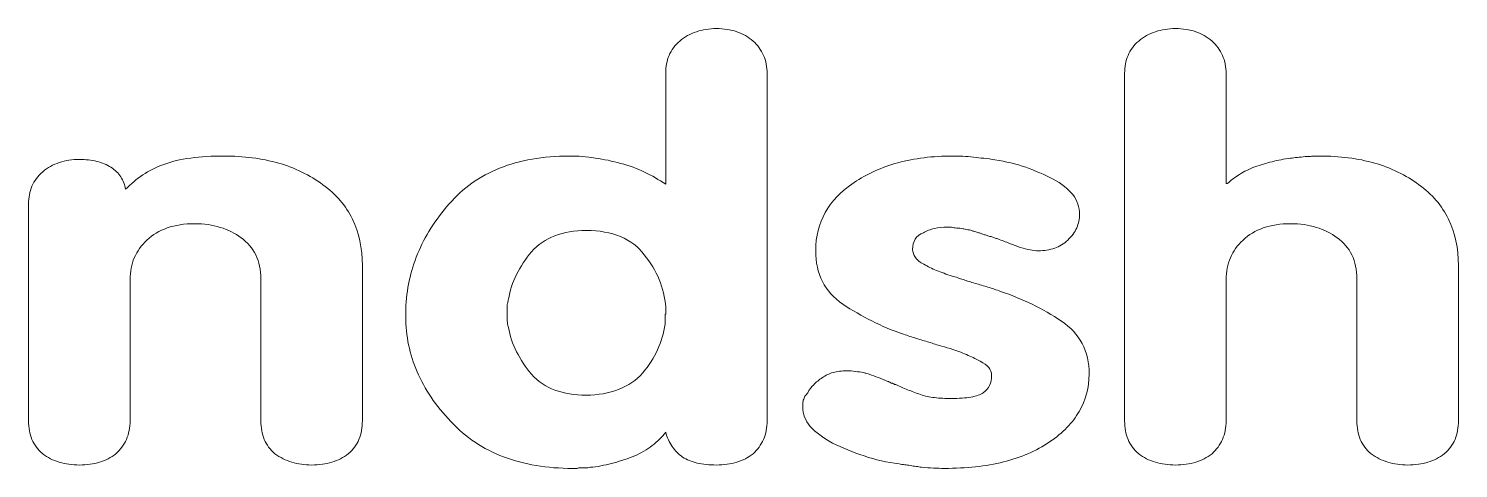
# Model space of a CAD drawing. Header units: millimetres. Extents: x -847 to 848, y -600 to 600.
# Drawn here: x 388.9 to 492.5, y -51.9 to -20.1 of the extents above; entities that cross this region are included whole.
import ezdxf

# ---------------------------------------------------------------- set-up
doc = ezdxf.new("R2010")
doc.units = ezdxf.units.MM
doc.header["$MEASUREMENT"] = 0

msp = doc.modelspace()

# ---------------------------------------------------------------- linework, layer by layer
at = {"color": 250, "lineweight": 5}
for points, knots in [([(442.4464, -23.2831), (442.4464, -23.2831), (442.4464, -48.4541), (442.4464, -48.4541), (442.4464, -48.4541), (442.4464, -48.9717), (442.3578, -49.428), (442.1808, -49.823), (442.1808, -49.823), (442.0037, -50.218), (441.7517, -50.5653), (441.4248, -50.865), (441.4248, -50.865), (441.0707, -51.1374), (440.6757, -51.3417), (440.2398, -51.4779), (440.2398, -51.4779), (439.8039, -51.6141), (439.3136, -51.6822), (438.7688, -51.6822), (438.7688, -51.6822), (438.2512, -51.6822), (437.7881, -51.6345), (437.3795, -51.5392), (437.3795, -51.5392), (436.9708, -51.4438), (436.6167, -51.3008), (436.317, -51.1101), (436.317, -51.1101), (436.0174, -50.8922), (435.7654, -50.6334), (435.5611, -50.3338), (435.5611, -50.3338), (435.3568, -50.0341), (435.2001, -49.6936), (435.0912, -49.3122), (435.0912, -49.3122), (434.8188, -49.6663), (434.4919, -49.9864), (434.1105, -50.2725), (434.1105, -50.2725), (433.7291, -50.5585), (433.3069, -50.8105), (432.8438, -51.0284), (432.8438, -51.0284), (432.3534, -51.2191), (431.8563, -51.3826), (431.3523, -51.5188), (431.3523, -51.5188), (430.8483, -51.655), (430.3376, -51.7639), (429.82, -51.8457), (429.82, -51.8457), (429.7655, -51.8457), (429.7042, -51.8457), (429.6361, -51.8457), (429.6361, -51.8457), (429.568, -51.8457), (429.5067, -51.8593), (429.4522, -51.8865), (429.4522, -51.8865), (429.3977, -51.8865), (429.3364, -51.8865), (429.2683, -51.8865), (429.2683, -51.8865), (429.2002, -51.8865), (429.1253, -51.8865), (429.0436, -51.8865), (429.0436, -51.8865), (428.9891, -51.8865), (428.9278, -51.8865), (428.8597, -51.8865), (428.8597, -51.8865), (428.7916, -51.8865), (428.7303, -51.9001), (428.6758, -51.9274), (428.6758, -51.9274), (428.6213, -51.9274), (428.5669, -51.9274), (428.5124, -51.9274), (428.5124, -51.9274), (428.4579, -51.9274), (428.4034, -51.9274), (428.3489, -51.9274), (428.3489, -51.9274), (426.4965, -51.9274), (424.828, -51.6482), (423.3433, -51.0897), (423.3433, -51.0897), (421.8587, -50.5313), (420.5851, -49.68), (419.5227, -48.5358), (419.5227, -48.5358), (418.4331, -47.3917), (417.6158, -46.1863), (417.071, -44.9195), (417.071, -44.9195), (416.5262, -43.6528), (416.2538, -42.3248), (416.2538, -40.9355), (416.2538, -40.9355), (416.2538, -40.9082), (416.2538, -40.881), (416.2538, -40.8538), (416.2538, -40.8538), (416.2538, -40.8265), (416.2538, -40.7993), (416.2538, -40.772), (416.2538, -40.772), (416.2538, -40.772), (416.2538, -40.7584), (416.2538, -40.7312), (416.2538, -40.7312), (416.2538, -40.7039), (416.2538, -40.6767), (416.2538, -40.6494), (416.2538, -40.6494), (416.2538, -40.6222), (416.2538, -40.595), (416.2538, -40.5677), (416.2538, -40.5677), (416.2538, -40.5405), (416.2538, -40.5132), (416.2538, -40.486), (416.2538, -40.486), (416.2538, -40.486), (416.2538, -40.4724), (416.2538, -40.4451), (416.2538, -40.4451), (416.2538, -40.4179), (416.2538, -40.3907), (416.2538, -40.3634), (416.2538, -40.3634), (416.3082, -38.9741), (416.5943, -37.6461), (417.1119, -36.3794), (417.1119, -36.3794), (417.6294, -35.1126), (418.3922, -33.9072), (419.4001, -32.7631), (419.4001, -32.7631), (420.3808, -31.6189), (421.5999, -30.754), (423.0573, -30.1683), (423.0573, -30.1683), (424.5147, -29.5826), (426.1969, -29.2898), (428.1038, -29.2898), (428.1038, -29.2898), (428.7303, -29.2898), (429.3569, -29.3375), (429.9834, -29.4328), (429.9834, -29.4328), (430.61, -29.5281), (431.2229, -29.6575), (431.8222, -29.821), (431.8222, -29.821), (432.4488, -29.9844), (433.0276, -30.1956), (433.5589, -30.4543), (433.5589, -30.4543), (434.0901, -30.7131), (434.6008, -31.006), (435.0912, -31.3329), (435.0912, -31.3329), (435.0912, -31.3329), (435.0912, -23.2831), (435.0912, -23.2831), (435.0912, -23.2831), (435.0912, -22.8199), (435.1729, -22.3909), (435.3364, -21.9959), (435.3364, -21.9959), (435.4998, -21.6009), (435.7586, -21.2536), (436.1127, -20.9539), (436.1127, -20.9539), (436.4669, -20.6543), (436.8687, -20.4295), (437.3182, -20.2797), (437.3182, -20.2797), (437.7676, -20.1299), (438.2512, -20.0549), (438.7688, -20.0549), (438.7688, -20.0549), (439.3136, -20.0549), (439.8039, -20.1299), (440.2398, -20.2797), (440.2398, -20.2797), (440.6757, -20.4295), (441.0707, -20.6543), (441.4248, -20.9539), (441.4248, -20.9539), (441.7517, -21.2536), (442.0037, -21.6009), (442.1808, -21.9959), (442.1808, -21.9959), (442.3578, -22.3909), (442.4464, -22.8336), (442.4464, -23.3239), (442.4464, -23.3239), (442.4464, -23.3239), (442.4464, -23.2831), (442.4464, -23.2831)], [0, 0, 0, 0, 0.01960784, 0.01960784, 0.01960784, 0.01960784, 0.03921569, 0.03921569, 0.03921569, 0.03921569, 0.05882353, 0.05882353, 0.05882353, 0.05882353, 0.07843137, 0.07843137, 0.07843137, 0.07843137, 0.09803922, 0.09803922, 0.09803922, 0.09803922, 0.11764706, 0.11764706, 0.11764706, 0.11764706, 0.1372549, 0.1372549, 0.1372549, 0.1372549, 0.15686275, 0.15686275, 0.15686275, 0.15686275, 0.17647059, 0.17647059, 0.17647059, 0.17647059, 0.19607843, 0.19607843, 0.19607843, 0.19607843, 0.21568627, 0.21568627, 0.21568627, 0.21568627, 0.23529412, 0.23529412, 0.23529412, 0.23529412, 0.25490196, 0.25490196, 0.25490196, 0.25490196, 0.2745098, 0.2745098, 0.2745098, 0.2745098, 0.29411765, 0.29411765, 0.29411765, 0.29411765, 0.31372549, 0.31372549, 0.31372549, 0.31372549, 0.33333333, 0.33333333, 0.33333333, 0.33333333, 0.35294118, 0.35294118, 0.35294118, 0.35294118, 0.37254902, 0.37254902, 0.37254902, 0.37254902, 0.39215686, 0.39215686, 0.39215686, 0.39215686, 0.41176471, 0.41176471, 0.41176471, 0.41176471, 0.43137255, 0.43137255, 0.43137255, 0.43137255, 0.45098039, 0.45098039, 0.45098039, 0.45098039, 0.47058824, 0.47058824, 0.47058824, 0.47058824, 0.49019608, 0.49019608, 0.49019608, 0.49019608, 0.50980392, 0.50980392, 0.50980392, 0.50980392, 0.52941176, 0.52941176, 0.52941176, 0.52941176, 0.54901961, 0.54901961, 0.54901961, 0.54901961, 0.56862745, 0.56862745, 0.56862745, 0.56862745, 0.58823529, 0.58823529, 0.58823529, 0.58823529, 0.60784314, 0.60784314, 0.60784314, 0.60784314, 0.62745098, 0.62745098, 0.62745098, 0.62745098, 0.64705882, 0.64705882, 0.64705882, 0.64705882, 0.66666667, 0.66666667, 0.66666667, 0.66666667, 0.68627451, 0.68627451, 0.68627451, 0.68627451, 0.70588235, 0.70588235, 0.70588235, 0.70588235, 0.7254902, 0.7254902, 0.7254902, 0.7254902, 0.74509804, 0.74509804, 0.74509804, 0.74509804, 0.76470588, 0.76470588, 0.76470588, 0.76470588, 0.78431373, 0.78431373, 0.78431373, 0.78431373, 0.80392157, 0.80392157, 0.80392157, 0.80392157, 0.82352941, 0.82352941, 0.82352941, 0.82352941, 0.84313725, 0.84313725, 0.84313725, 0.84313725, 0.8627451, 0.8627451, 0.8627451, 0.8627451, 0.88235294, 0.88235294, 0.88235294, 0.88235294, 0.90196078, 0.90196078, 0.90196078, 0.90196078, 0.92156863, 0.92156863, 0.92156863, 0.92156863, 0.94117647, 0.94117647, 0.94117647, 0.94117647, 0.96078431, 0.96078431, 0.96078431, 0.96078431, 0.98039216, 0.98039216, 0.98039216, 0.98039216, 1, 1, 1, 1]), ([(468.3529, -48.4541), (468.3529, -48.4541), (468.3529, -23.2831), (468.3529, -23.2831), (468.3529, -23.2831), (468.3529, -22.8199), (468.4346, -22.3909), (468.598, -21.9959), (468.598, -21.9959), (468.7615, -21.6009), (469.0203, -21.2536), (469.3744, -20.9539), (469.3744, -20.9539), (469.7286, -20.6543), (470.1304, -20.4295), (470.5799, -20.2797), (470.5799, -20.2797), (471.0293, -20.1299), (471.5129, -20.0549), (472.0305, -20.0549), (472.0305, -20.0549), (472.5753, -20.0549), (473.0656, -20.1299), (473.5015, -20.2797), (473.5015, -20.2797), (473.9374, -20.4295), (474.3324, -20.6543), (474.6865, -20.9539), (474.6865, -20.9539), (475.0134, -21.2536), (475.2654, -21.6009), (475.4424, -21.9959), (475.4424, -21.9959), (475.6195, -22.3909), (475.708, -22.8336), (475.708, -23.3239), (475.708, -23.3239), (475.708, -23.3239), (475.708, -31.292), (475.708, -31.292), (475.708, -31.292), (475.708, -31.292), (475.7898, -31.292), (475.7898, -31.292), (475.7898, -31.292), (476.0622, -31.0469), (476.3618, -30.8221), (476.6887, -30.6178), (476.6887, -30.6178), (477.0156, -30.4135), (477.3834, -30.2296), (477.792, -30.0662), (477.792, -30.0662), (478.2006, -29.93), (478.6161, -29.8074), (479.0383, -29.6984), (479.0383, -29.6984), (479.4605, -29.5894), (479.9032, -29.5077), (480.3663, -29.4532), (480.3663, -29.4532), (480.5298, -29.426), (480.7, -29.4056), (480.8771, -29.3919), (480.8771, -29.3919), (481.0542, -29.3783), (481.238, -29.3579), (481.4287, -29.3306), (481.4287, -29.3306), (481.5105, -29.3306), (481.599, -29.3306), (481.6943, -29.3306), (481.6943, -29.3306), (481.7897, -29.3306), (481.8782, -29.317), (481.9599, -29.2898), (481.9599, -29.2898), (482.0417, -29.2898), (482.1302, -29.2898), (482.2255, -29.2898), (482.2255, -29.2898), (482.3209, -29.2898), (482.4094, -29.2898), (482.4912, -29.2898), (482.4912, -29.2898), (483.9349, -29.2898), (485.2562, -29.46), (486.4548, -29.8006), (486.4548, -29.8006), (487.6534, -30.1411), (488.7294, -30.6655), (489.6829, -31.3737), (489.6829, -31.3737), (490.6363, -32.0548), (491.3514, -32.8856), (491.8281, -33.8663), (491.8281, -33.8663), (492.3049, -34.847), (492.5432, -35.9639), (492.5432, -37.217), (492.5432, -37.217), (492.5432, -37.217), (492.5432, -48.4541), (492.5432, -48.4541), (492.5432, -48.4541), (492.5432, -48.9717), (492.4615, -49.428), (492.2981, -49.823), (492.2981, -49.823), (492.1346, -50.218), (491.8758, -50.5653), (491.5217, -50.865), (491.5217, -50.865), (491.1675, -51.1374), (490.7725, -51.3417), (490.3367, -51.4779), (490.3367, -51.4779), (489.9008, -51.6141), (489.4105, -51.6822), (488.8656, -51.6822), (488.8656, -51.6822), (488.3481, -51.6822), (487.8713, -51.6141), (487.4355, -51.4779), (487.4355, -51.4779), (486.9996, -51.3417), (486.591, -51.1374), (486.2096, -50.865), (486.2096, -50.865), (485.8555, -50.5653), (485.5967, -50.218), (485.4332, -49.823), (485.4332, -49.823), (485.2698, -49.428), (485.1881, -48.9853), (485.1881, -48.495), (485.1881, -48.495), (485.1881, -48.495), (485.1881, -38.1977), (485.1881, -38.1977), (485.1881, -38.1977), (485.1881, -37.5439), (485.0655, -36.965), (484.8203, -36.4611), (484.8203, -36.4611), (484.5751, -35.9571), (484.221, -35.5417), (483.7579, -35.2148), (483.7579, -35.2148), (483.322, -34.8879), (482.8181, -34.6359), (482.246, -34.4588), (482.246, -34.4588), (481.6739, -34.2818), (481.061, -34.1932), (480.4072, -34.1932), (480.4072, -34.1932), (479.6444, -34.1932), (478.977, -34.2954), (478.4049, -34.4997), (478.4049, -34.4997), (477.8329, -34.704), (477.3425, -34.9969), (476.9339, -35.3782), (476.9339, -35.3782), (476.5253, -35.7596), (476.2188, -36.1887), (476.0145, -36.6654), (476.0145, -36.6654), (475.8102, -37.1421), (475.708, -37.6665), (475.708, -38.2386), (475.708, -38.2386), (475.708, -38.2386), (475.708, -48.4541), (475.708, -48.4541), (475.708, -48.4541), (475.708, -48.9717), (475.6195, -49.428), (475.4424, -49.823), (475.4424, -49.823), (475.2654, -50.218), (475.0134, -50.5653), (474.6865, -50.865), (474.6865, -50.865), (474.3324, -51.1374), (473.9374, -51.3417), (473.5015, -51.4779), (473.5015, -51.4779), (473.0656, -51.6141), (472.5753, -51.6822), (472.0305, -51.6822), (472.0305, -51.6822), (471.5129, -51.6822), (471.0293, -51.6141), (470.5799, -51.4779), (470.5799, -51.4779), (470.1304, -51.3417), (469.7286, -51.1374), (469.3744, -50.865), (469.3744, -50.865), (469.0203, -50.5653), (468.7615, -50.218), (468.598, -49.823), (468.598, -49.823), (468.4346, -49.428), (468.3529, -48.9853), (468.3529, -48.495), (468.3529, -48.495), (468.3529, -48.495), (468.3529, -48.4541), (468.3529, -48.4541)], [0, 0, 0, 0, 0.01886792, 0.01886792, 0.01886792, 0.01886792, 0.03773585, 0.03773585, 0.03773585, 0.03773585, 0.05660377, 0.05660377, 0.05660377, 0.05660377, 0.0754717, 0.0754717, 0.0754717, 0.0754717, 0.09433962, 0.09433962, 0.09433962, 0.09433962, 0.11320755, 0.11320755, 0.11320755, 0.11320755, 0.13207547, 0.13207547, 0.13207547, 0.13207547, 0.1509434, 0.1509434, 0.1509434, 0.1509434, 0.16981132, 0.16981132, 0.16981132, 0.16981132, 0.18867925, 0.18867925, 0.18867925, 0.18867925, 0.20754717, 0.20754717, 0.20754717, 0.20754717, 0.22641509, 0.22641509, 0.22641509, 0.22641509, 0.24528302, 0.24528302, 0.24528302, 0.24528302, 0.26415094, 0.26415094, 0.26415094, 0.26415094, 0.28301887, 0.28301887, 0.28301887, 0.28301887, 0.30188679, 0.30188679, 0.30188679, 0.30188679, 0.32075472, 0.32075472, 0.32075472, 0.32075472, 0.33962264, 0.33962264, 0.33962264, 0.33962264, 0.35849057, 0.35849057, 0.35849057, 0.35849057, 0.37735849, 0.37735849, 0.37735849, 0.37735849, 0.39622642, 0.39622642, 0.39622642, 0.39622642, 0.41509434, 0.41509434, 0.41509434, 0.41509434, 0.43396226, 0.43396226, 0.43396226, 0.43396226, 0.45283019, 0.45283019, 0.45283019, 0.45283019, 0.47169811, 0.47169811, 0.47169811, 0.47169811, 0.49056604, 0.49056604, 0.49056604, 0.49056604, 0.50943396, 0.50943396, 0.50943396, 0.50943396, 0.52830189, 0.52830189, 0.52830189, 0.52830189, 0.54716981, 0.54716981, 0.54716981, 0.54716981, 0.56603774, 0.56603774, 0.56603774, 0.56603774, 0.58490566, 0.58490566, 0.58490566, 0.58490566, 0.60377358, 0.60377358, 0.60377358, 0.60377358, 0.62264151, 0.62264151, 0.62264151, 0.62264151, 0.64150943, 0.64150943, 0.64150943, 0.64150943, 0.66037736, 0.66037736, 0.66037736, 0.66037736, 0.67924528, 0.67924528, 0.67924528, 0.67924528, 0.69811321, 0.69811321, 0.69811321, 0.69811321, 0.71698113, 0.71698113, 0.71698113, 0.71698113, 0.73584906, 0.73584906, 0.73584906, 0.73584906, 0.75471698, 0.75471698, 0.75471698, 0.75471698, 0.77358491, 0.77358491, 0.77358491, 0.77358491, 0.79245283, 0.79245283, 0.79245283, 0.79245283, 0.81132075, 0.81132075, 0.81132075, 0.81132075, 0.83018868, 0.83018868, 0.83018868, 0.83018868, 0.8490566, 0.8490566, 0.8490566, 0.8490566, 0.86792453, 0.86792453, 0.86792453, 0.86792453, 0.88679245, 0.88679245, 0.88679245, 0.88679245, 0.90566038, 0.90566038, 0.90566038, 0.90566038, 0.9245283, 0.9245283, 0.9245283, 0.9245283, 0.94339623, 0.94339623, 0.94339623, 0.94339623, 0.96226415, 0.96226415, 0.96226415, 0.96226415, 0.98113208, 0.98113208, 0.98113208, 0.98113208, 1, 1, 1, 1]), ([(388.917, -48.4541), (388.917, -48.4541), (388.917, -32.7631), (388.917, -32.7631), (388.917, -32.7631), (388.917, -32.3), (388.9987, -31.8709), (389.1621, -31.4759), (389.1621, -31.4759), (389.3256, -31.0809), (389.5844, -30.7336), (389.9385, -30.4339), (389.9385, -30.4339), (390.2927, -30.1343), (390.6945, -29.9095), (391.144, -29.7597), (391.144, -29.7597), (391.5934, -29.6099), (392.077, -29.535), (392.5946, -29.535), (392.5946, -29.535), (393.0577, -29.535), (393.4799, -29.5826), (393.8613, -29.678), (393.8613, -29.678), (394.2427, -29.7733), (394.5832, -29.9163), (394.8828, -30.107), (394.8828, -30.107), (395.1825, -30.2977), (395.4209, -30.5293), (395.5979, -30.8017), (395.5979, -30.8017), (395.775, -31.0741), (395.8908, -31.3737), (395.9452, -31.7006), (395.9452, -31.7006), (396.3266, -31.3193), (396.7421, -30.9719), (397.1915, -30.6587), (397.1915, -30.6587), (397.641, -30.3454), (398.1518, -30.0934), (398.7239, -29.9027), (398.7239, -29.9027), (399.2687, -29.6848), (399.9157, -29.5281), (400.6648, -29.4328), (400.6648, -29.4328), (401.414, -29.3375), (402.2108, -29.2898), (403.0553, -29.2898), (403.0553, -29.2898), (404.499, -29.2898), (405.8203, -29.46), (407.0189, -29.8006), (407.0189, -29.8006), (408.2175, -30.1411), (409.2935, -30.6655), (410.247, -31.3737), (410.247, -31.3737), (411.2004, -32.0548), (411.9155, -32.8856), (412.3922, -33.8663), (412.3922, -33.8663), (412.869, -34.847), (413.1073, -35.9639), (413.1073, -37.217), (413.1073, -37.217), (413.1073, -37.217), (413.1073, -48.4541), (413.1073, -48.4541), (413.1073, -48.4541), (413.1073, -48.9717), (413.0256, -49.428), (412.8622, -49.823), (412.8622, -49.823), (412.6987, -50.218), (412.4399, -50.5653), (412.0858, -50.865), (412.0858, -50.865), (411.7316, -51.1374), (411.3366, -51.3417), (410.9008, -51.4779), (410.9008, -51.4779), (410.4649, -51.6141), (409.9746, -51.6822), (409.4297, -51.6822), (409.4297, -51.6822), (408.9122, -51.6822), (408.4354, -51.6141), (407.9996, -51.4779), (407.9996, -51.4779), (407.5637, -51.3417), (407.1551, -51.1374), (406.7737, -50.865), (406.7737, -50.865), (406.4196, -50.5653), (406.1608, -50.218), (405.9973, -49.823), (405.9973, -49.823), (405.8339, -49.428), (405.7522, -48.9853), (405.7522, -48.495), (405.7522, -48.495), (405.7522, -48.495), (405.7522, -38.1977), (405.7522, -38.1977), (405.7522, -38.1977), (405.7522, -37.5439), (405.6296, -36.965), (405.3844, -36.4611), (405.3844, -36.4611), (405.1392, -35.9571), (404.7851, -35.5417), (404.322, -35.2148), (404.322, -35.2148), (403.8861, -34.8879), (403.3822, -34.6359), (402.8101, -34.4588), (402.8101, -34.4588), (402.238, -34.2818), (401.6251, -34.1932), (400.9713, -34.1932), (400.9713, -34.1932), (400.2085, -34.1932), (399.5411, -34.2954), (398.969, -34.4997), (398.969, -34.4997), (398.397, -34.704), (397.9066, -34.9969), (397.498, -35.3782), (397.498, -35.3782), (397.0894, -35.7596), (396.7829, -36.1887), (396.5786, -36.6654), (396.5786, -36.6654), (396.3743, -37.1421), (396.2721, -37.6665), (396.2721, -38.2386), (396.2721, -38.2386), (396.2721, -38.2386), (396.2721, -48.4541), (396.2721, -48.4541), (396.2721, -48.4541), (396.2721, -48.9717), (396.1836, -49.428), (396.0065, -49.823), (396.0065, -49.823), (395.8295, -50.218), (395.5775, -50.5653), (395.2506, -50.865), (395.2506, -50.865), (394.8965, -51.1374), (394.5015, -51.3417), (394.0656, -51.4779), (394.0656, -51.4779), (393.6297, -51.6141), (393.1394, -51.6822), (392.5946, -51.6822), (392.5946, -51.6822), (392.077, -51.6822), (391.5934, -51.6141), (391.144, -51.4779), (391.144, -51.4779), (390.6945, -51.3417), (390.2927, -51.1374), (389.9385, -50.865), (389.9385, -50.865), (389.5844, -50.5653), (389.3256, -50.218), (389.1621, -49.823), (389.1621, -49.823), (388.9987, -49.428), (388.917, -48.9853), (388.917, -48.495), (388.917, -48.495), (388.917, -48.495), (388.917, -48.4541), (388.917, -48.4541)], [0, 0, 0, 0, 0.02222222, 0.02222222, 0.02222222, 0.02222222, 0.04444444, 0.04444444, 0.04444444, 0.04444444, 0.06666667, 0.06666667, 0.06666667, 0.06666667, 0.08888889, 0.08888889, 0.08888889, 0.08888889, 0.11111111, 0.11111111, 0.11111111, 0.11111111, 0.13333333, 0.13333333, 0.13333333, 0.13333333, 0.15555556, 0.15555556, 0.15555556, 0.15555556, 0.17777778, 0.17777778, 0.17777778, 0.17777778, 0.2, 0.2, 0.2, 0.2, 0.22222222, 0.22222222, 0.22222222, 0.22222222, 0.24444444, 0.24444444, 0.24444444, 0.24444444, 0.26666667, 0.26666667, 0.26666667, 0.26666667, 0.28888889, 0.28888889, 0.28888889, 0.28888889, 0.31111111, 0.31111111, 0.31111111, 0.31111111, 0.33333333, 0.33333333, 0.33333333, 0.33333333, 0.35555556, 0.35555556, 0.35555556, 0.35555556, 0.37777778, 0.37777778, 0.37777778, 0.37777778, 0.4, 0.4, 0.4, 0.4, 0.42222222, 0.42222222, 0.42222222, 0.42222222, 0.44444444, 0.44444444, 0.44444444, 0.44444444, 0.46666667, 0.46666667, 0.46666667, 0.46666667, 0.48888889, 0.48888889, 0.48888889, 0.48888889, 0.51111111, 0.51111111, 0.51111111, 0.51111111, 0.53333333, 0.53333333, 0.53333333, 0.53333333, 0.55555556, 0.55555556, 0.55555556, 0.55555556, 0.57777778, 0.57777778, 0.57777778, 0.57777778, 0.6, 0.6, 0.6, 0.6, 0.62222222, 0.62222222, 0.62222222, 0.62222222, 0.64444444, 0.64444444, 0.64444444, 0.64444444, 0.66666667, 0.66666667, 0.66666667, 0.66666667, 0.68888889, 0.68888889, 0.68888889, 0.68888889, 0.71111111, 0.71111111, 0.71111111, 0.71111111, 0.73333333, 0.73333333, 0.73333333, 0.73333333, 0.75555556, 0.75555556, 0.75555556, 0.75555556, 0.77777778, 0.77777778, 0.77777778, 0.77777778, 0.8, 0.8, 0.8, 0.8, 0.82222222, 0.82222222, 0.82222222, 0.82222222, 0.84444444, 0.84444444, 0.84444444, 0.84444444, 0.86666667, 0.86666667, 0.86666667, 0.86666667, 0.88888889, 0.88888889, 0.88888889, 0.88888889, 0.91111111, 0.91111111, 0.91111111, 0.91111111, 0.93333333, 0.93333333, 0.93333333, 0.93333333, 0.95555556, 0.95555556, 0.95555556, 0.95555556, 0.97777778, 0.97777778, 0.97777778, 0.97777778, 1, 1, 1, 1]), ([(465.0839, -33.4986), (465.0839, -33.8527), (465.0158, -34.1864), (464.8796, -34.4997), (464.8796, -34.4997), (464.7434, -34.813), (464.5255, -35.1058), (464.2258, -35.3782), (464.2258, -35.3782), (463.9534, -35.6506), (463.6401, -35.8481), (463.286, -35.9707), (463.286, -35.9707), (462.9319, -36.0933), (462.5369, -36.1546), (462.101, -36.1546), (462.101, -36.1546), (461.9103, -36.1546), (461.7128, -36.1342), (461.5085, -36.0933), (461.5085, -36.0933), (461.3042, -36.0525), (461.0658, -35.9912), (460.7934, -35.9094), (460.7934, -35.9094), (460.5482, -35.8277), (460.2894, -35.7324), (460.017, -35.6234), (460.017, -35.6234), (459.7446, -35.5144), (459.4586, -35.4055), (459.1589, -35.2965), (459.1589, -35.2965), (459.0772, -35.2693), (458.9955, -35.242), (458.9138, -35.2148), (458.9138, -35.2148), (458.832, -35.1875), (458.7503, -35.1603), (458.6686, -35.1331), (458.6686, -35.1331), (458.5596, -35.1058), (458.4643, -35.0786), (458.3826, -35.0513), (458.3826, -35.0513), (458.3008, -35.0241), (458.2191, -34.9969), (458.1374, -34.9696), (458.1374, -34.9696), (458.0557, -34.9424), (457.9739, -34.9151), (457.8922, -34.8879), (457.8922, -34.8879), (457.8105, -34.8606), (457.7288, -34.8334), (457.647, -34.8062), (457.647, -34.8062), (457.5381, -34.7789), (457.4427, -34.7517), (457.361, -34.7244), (457.361, -34.7244), (457.2793, -34.6972), (457.1976, -34.67), (457.1158, -34.6427), (457.1158, -34.6427), (457.0341, -34.6427), (456.9592, -34.6359), (456.8911, -34.6223), (456.8911, -34.6223), (456.823, -34.6087), (456.7617, -34.5882), (456.7072, -34.561), (456.7072, -34.561), (456.6527, -34.561), (456.5914, -34.5542), (456.5233, -34.5406), (456.5233, -34.5406), (456.4552, -34.5269), (456.3803, -34.5201), (456.2986, -34.5201), (456.2986, -34.5201), (456.2169, -34.5201), (456.1419, -34.5133), (456.0738, -34.4997), (456.0738, -34.4997), (456.0057, -34.4861), (455.9444, -34.4793), (455.89, -34.4793), (455.89, -34.4793), (455.8355, -34.452), (455.7742, -34.4384), (455.7061, -34.4384), (455.7061, -34.4384), (455.638, -34.4384), (455.5631, -34.4384), (455.4813, -34.4384), (455.4813, -34.4384), (455.1544, -34.4384), (454.848, -34.4725), (454.5619, -34.5406), (454.5619, -34.5406), (454.2759, -34.6087), (454.0103, -34.7108), (453.7651, -34.847), (453.7651, -34.847), (453.4927, -34.956), (453.2952, -35.1126), (453.1726, -35.3169), (453.1726, -35.3169), (453.05, -35.5213), (452.9888, -35.7732), (452.9888, -36.0729), (452.9888, -36.0729), (452.9888, -36.2636), (453.0569, -36.4543), (453.1931, -36.645), (453.1931, -36.645), (453.3293, -36.8356), (453.5336, -36.9991), (453.806, -37.1353), (453.806, -37.1353), (454.0784, -37.2988), (454.3849, -37.4486), (454.7254, -37.5848), (454.7254, -37.5848), (455.0659, -37.721), (455.4405, -37.8572), (455.8491, -37.9934), (455.8491, -37.9934), (455.9853, -38.0206), (456.1215, -38.0615), (456.2577, -38.116), (456.2577, -38.116), (456.3939, -38.1705), (456.5301, -38.2113), (456.6663, -38.2386), (456.6663, -38.2386), (456.8026, -38.2931), (456.9388, -38.3407), (457.075, -38.3816), (457.075, -38.3816), (457.2112, -38.4225), (457.361, -38.4701), (457.5244, -38.5246), (457.5244, -38.5246), (457.8241, -38.6063), (458.1306, -38.6949), (458.4438, -38.7902), (458.4438, -38.7902), (458.7571, -38.8856), (459.0636, -38.9877), (459.3632, -39.0967), (459.3632, -39.0967), (460.1532, -39.3691), (460.916, -39.6824), (461.6515, -40.0365), (461.6515, -40.0365), (462.387, -40.3907), (463.0953, -40.7993), (463.7763, -41.2624), (463.7763, -41.2624), (464.4301, -41.6982), (464.9273, -42.2363), (465.2678, -42.8764), (465.2678, -42.8764), (465.6083, -43.5166), (465.7786, -44.2589), (465.7786, -45.1034), (465.7786, -45.1034), (465.7786, -46.0841), (465.5402, -46.9831), (465.0635, -47.8003), (465.0635, -47.8003), (464.5868, -48.6176), (463.8717, -49.3531), (462.9182, -50.0069), (462.9182, -50.0069), (461.9376, -50.6607), (460.8207, -51.1442), (459.5676, -51.4575), (459.5676, -51.4575), (458.3144, -51.7707), (456.8843, -51.9274), (455.277, -51.9274), (455.277, -51.9274), (455.0319, -51.9274), (454.7731, -51.9206), (454.5007, -51.907), (454.5007, -51.907), (454.2282, -51.8933), (453.9422, -51.8729), (453.6425, -51.8457), (453.6425, -51.8457), (453.5063, -51.8184), (453.3701, -51.798), (453.2339, -51.7844), (453.2339, -51.7844), (453.0977, -51.7707), (452.9615, -51.7503), (452.8253, -51.7231), (452.8253, -51.7231), (452.6891, -51.6958), (452.5529, -51.6754), (452.4167, -51.6618), (452.4167, -51.6618), (452.2805, -51.6482), (452.1443, -51.6277), (452.0081, -51.6005), (452.0081, -51.6005), (451.1363, -51.4915), (450.2919, -51.3008), (449.4746, -51.0284), (449.4746, -51.0284), (448.6574, -50.756), (447.8946, -50.4427), (447.1863, -50.0886), (447.1863, -50.0886), (446.4781, -49.7072), (445.94, -49.3054), (445.5723, -48.8832), (445.5723, -48.8832), (445.2045, -48.4609), (445.0206, -47.991), (445.0206, -47.4734), (445.0206, -47.4734), (445.0206, -47.4189), (445.0206, -47.3508), (445.0206, -47.2691), (445.0206, -47.2691), (445.0206, -47.1874), (445.0343, -47.092), (445.0615, -46.9831), (445.0615, -46.9831), (445.0887, -46.9286), (445.1092, -46.8809), (445.1228, -46.8401), (445.1228, -46.8401), (445.1364, -46.7992), (445.1569, -46.7515), (445.1841, -46.697), (445.1841, -46.697), (445.2113, -46.6698), (445.2454, -46.6289), (445.2862, -46.5744), (445.2862, -46.5744), (445.3271, -46.52), (445.3612, -46.4791), (445.3884, -46.4519), (445.3884, -46.4519), (445.4974, -46.2339), (445.6404, -46.0364), (445.8175, -45.8594), (445.8175, -45.8594), (445.9945, -45.6823), (446.2056, -45.512), (446.4508, -45.3486), (446.4508, -45.3486), (446.6687, -45.1851), (446.9275, -45.0626), (447.2272, -44.9808), (447.2272, -44.9808), (447.5269, -44.8991), (447.8538, -44.8582), (448.2079, -44.8582), (448.2079, -44.8582), (448.4258, -44.8582), (448.6369, -44.8719), (448.8413, -44.8991), (448.8413, -44.8991), (449.0456, -44.9263), (449.2431, -44.9536), (449.4338, -44.9808), (449.4338, -44.9808), (449.5155, -45.0081), (449.5904, -45.0285), (449.6585, -45.0421), (449.6585, -45.0421), (449.7266, -45.0557), (449.7879, -45.0762), (449.8424, -45.1034), (449.8424, -45.1034), (450.0603, -45.1851), (450.285, -45.2669), (450.5166, -45.3486), (450.5166, -45.3486), (450.7481, -45.4303), (450.9729, -45.5257), (451.1908, -45.6346), (451.1908, -45.6346), (451.2181, -45.6346), (451.2453, -45.6414), (451.2725, -45.6551), (451.2725, -45.6551), (451.2998, -45.6687), (451.327, -45.6755), (451.3543, -45.6755), (451.3543, -45.6755), (451.3543, -45.7027), (451.3679, -45.7232), (451.3951, -45.7368), (451.3951, -45.7368), (451.4224, -45.7504), (451.4496, -45.7572), (451.4769, -45.7572), (451.4769, -45.7572), (451.5041, -45.7572), (451.5313, -45.764), (451.5586, -45.7776), (451.5586, -45.7776), (451.5858, -45.7913), (451.6131, -45.7981), (451.6403, -45.7981), (451.6403, -45.7981), (451.6403, -45.8253), (451.6539, -45.8389), (451.6812, -45.8389), (451.6812, -45.8389), (451.7084, -45.8389), (451.7357, -45.8389), (451.7629, -45.8389), (451.7629, -45.8389), (452.0353, -45.9751), (452.3213, -46.1045), (452.621, -46.2271), (452.621, -46.2271), (452.9207, -46.3497), (453.2339, -46.4655), (453.5608, -46.5744), (453.5608, -46.5744), (453.8605, -46.6834), (454.201, -46.7583), (454.5824, -46.7992), (454.5824, -46.7992), (454.9638, -46.8401), (455.3724, -46.8605), (455.8082, -46.8605), (455.8082, -46.8605), (456.3531, -46.8605), (456.823, -46.8264), (457.218, -46.7583), (457.218, -46.7583), (457.613, -46.6902), (457.9058, -46.5881), (458.0965, -46.4519), (458.0965, -46.4519), (458.3144, -46.3157), (458.4711, -46.1386), (458.5664, -45.9207), (458.5664, -45.9207), (458.6618, -45.7027), (458.7094, -45.4576), (458.7094, -45.1851), (458.7094, -45.1851), (458.7094, -44.9672), (458.6413, -44.7765), (458.5051, -44.6131), (458.5051, -44.6131), (458.3689, -44.4496), (458.1646, -44.2998), (457.8922, -44.1636), (457.8922, -44.1636), (457.647, -44.0274), (457.3542, -43.8844), (457.0137, -43.7345), (457.0137, -43.7345), (456.6732, -43.5847), (456.2986, -43.4417), (455.89, -43.3055), (455.89, -43.3055), (455.6448, -43.2238), (455.3724, -43.142), (455.0727, -43.0603), (455.0727, -43.0603), (454.7731, -42.9786), (454.4734, -42.8832), (454.1738, -42.7743), (454.1738, -42.7743), (453.8741, -42.6925), (453.5676, -42.604), (453.2544, -42.5087), (453.2544, -42.5087), (452.9411, -42.4133), (452.6346, -42.3112), (452.335, -42.2022), (452.335, -42.2022), (451.5177, -41.9298), (450.7481, -41.6097), (450.0263, -41.2419), (450.0263, -41.2419), (449.3044, -40.8742), (448.6029, -40.4724), (447.9219, -40.0365), (447.9219, -40.0365), (447.2681, -39.5734), (446.7777, -39.0218), (446.4508, -38.3816), (446.4508, -38.3816), (446.1239, -37.7414), (445.9605, -36.9991), (445.9605, -36.1546), (445.9605, -36.1546), (445.9605, -35.1194), (446.192, -34.1932), (446.6551, -33.376), (446.6551, -33.376), (447.1182, -32.5587), (447.8129, -31.8369), (448.7391, -31.2103), (448.7391, -31.2103), (449.6653, -30.5837), (450.7277, -30.107), (451.9263, -29.7801), (451.9263, -29.7801), (453.125, -29.4532), (454.4462, -29.2898), (455.89, -29.2898), (455.89, -29.2898), (456.1351, -29.2898), (456.3803, -29.2966), (456.6255, -29.3102), (456.6255, -29.3102), (456.8707, -29.3238), (457.1294, -29.3443), (457.4019, -29.3715), (457.4019, -29.3715), (457.647, -29.3987), (457.899, -29.426), (458.1578, -29.4532), (458.1578, -29.4532), (458.4166, -29.4805), (458.6822, -29.5213), (458.9546, -29.5758), (458.9546, -29.5758), (459.7446, -29.6848), (460.4869, -29.8618), (461.1816, -30.107), (461.1816, -30.107), (461.8763, -30.3522), (462.5369, -30.6382), (463.1634, -30.9651), (463.1634, -30.9651), (463.79, -31.292), (464.2667, -31.6666), (464.5936, -32.0888), (464.5936, -32.0888), (464.9205, -32.5111), (465.0839, -32.9946), (465.0839, -33.5394), (465.0839, -33.5394), (465.0839, -33.5394), (465.0839, -33.4986), (465.0839, -33.4986)], [0, 0, 0, 0, 0.00884956, 0.00884956, 0.00884956, 0.00884956, 0.01769912, 0.01769912, 0.01769912, 0.01769912, 0.02654867, 0.02654867, 0.02654867, 0.02654867, 0.03539823, 0.03539823, 0.03539823, 0.03539823, 0.04424779, 0.04424779, 0.04424779, 0.04424779, 0.05309735, 0.05309735, 0.05309735, 0.05309735, 0.0619469, 0.0619469, 0.0619469, 0.0619469, 0.07079646, 0.07079646, 0.07079646, 0.07079646, 0.07964602, 0.07964602, 0.07964602, 0.07964602, 0.08849558, 0.08849558, 0.08849558, 0.08849558, 0.09734513, 0.09734513, 0.09734513, 0.09734513, 0.10619469, 0.10619469, 0.10619469, 0.10619469, 0.11504425, 0.11504425, 0.11504425, 0.11504425, 0.12389381, 0.12389381, 0.12389381, 0.12389381, 0.13274336, 0.13274336, 0.13274336, 0.13274336, 0.14159292, 0.14159292, 0.14159292, 0.14159292, 0.15044248, 0.15044248, 0.15044248, 0.15044248, 0.15929204, 0.15929204, 0.15929204, 0.15929204, 0.16814159, 0.16814159, 0.16814159, 0.16814159, 0.17699115, 0.17699115, 0.17699115, 0.17699115, 0.18584071, 0.18584071, 0.18584071, 0.18584071, 0.19469027, 0.19469027, 0.19469027, 0.19469027, 0.20353982, 0.20353982, 0.20353982, 0.20353982, 0.21238938, 0.21238938, 0.21238938, 0.21238938, 0.22123894, 0.22123894, 0.22123894, 0.22123894, 0.2300885, 0.2300885, 0.2300885, 0.2300885, 0.23893805, 0.23893805, 0.23893805, 0.23893805, 0.24778761, 0.24778761, 0.24778761, 0.24778761, 0.25663717, 0.25663717, 0.25663717, 0.25663717, 0.26548673, 0.26548673, 0.26548673, 0.26548673, 0.27433628, 0.27433628, 0.27433628, 0.27433628, 0.28318584, 0.28318584, 0.28318584, 0.28318584, 0.2920354, 0.2920354, 0.2920354, 0.2920354, 0.30088496, 0.30088496, 0.30088496, 0.30088496, 0.30973451, 0.30973451, 0.30973451, 0.30973451, 0.31858407, 0.31858407, 0.31858407, 0.31858407, 0.32743363, 0.32743363, 0.32743363, 0.32743363, 0.33628319, 0.33628319, 0.33628319, 0.33628319, 0.34513274, 0.34513274, 0.34513274, 0.34513274, 0.3539823, 0.3539823, 0.3539823, 0.3539823, 0.36283186, 0.36283186, 0.36283186, 0.36283186, 0.37168142, 0.37168142, 0.37168142, 0.37168142, 0.38053097, 0.38053097, 0.38053097, 0.38053097, 0.38938053, 0.38938053, 0.38938053, 0.38938053, 0.39823009, 0.39823009, 0.39823009, 0.39823009, 0.40707965, 0.40707965, 0.40707965, 0.40707965, 0.4159292, 0.4159292, 0.4159292, 0.4159292, 0.42477876, 0.42477876, 0.42477876, 0.42477876, 0.43362832, 0.43362832, 0.43362832, 0.43362832, 0.44247788, 0.44247788, 0.44247788, 0.44247788, 0.45132743, 0.45132743, 0.45132743, 0.45132743, 0.46017699, 0.46017699, 0.46017699, 0.46017699, 0.46902655, 0.46902655, 0.46902655, 0.46902655, 0.47787611, 0.47787611, 0.47787611, 0.47787611, 0.48672566, 0.48672566, 0.48672566, 0.48672566, 0.49557522, 0.49557522, 0.49557522, 0.49557522, 0.50442478, 0.50442478, 0.50442478, 0.50442478, 0.51327434, 0.51327434, 0.51327434, 0.51327434, 0.52212389, 0.52212389, 0.52212389, 0.52212389, 0.53097345, 0.53097345, 0.53097345, 0.53097345, 0.53982301, 0.53982301, 0.53982301, 0.53982301, 0.54867257, 0.54867257, 0.54867257, 0.54867257, 0.55752212, 0.55752212, 0.55752212, 0.55752212, 0.56637168, 0.56637168, 0.56637168, 0.56637168, 0.57522124, 0.57522124, 0.57522124, 0.57522124, 0.5840708, 0.5840708, 0.5840708, 0.5840708, 0.59292035, 0.59292035, 0.59292035, 0.59292035, 0.60176991, 0.60176991, 0.60176991, 0.60176991, 0.61061947, 0.61061947, 0.61061947, 0.61061947, 0.61946903, 0.61946903, 0.61946903, 0.61946903, 0.62831858, 0.62831858, 0.62831858, 0.62831858, 0.63716814, 0.63716814, 0.63716814, 0.63716814, 0.6460177, 0.6460177, 0.6460177, 0.6460177, 0.65486726, 0.65486726, 0.65486726, 0.65486726, 0.66371681, 0.66371681, 0.66371681, 0.66371681, 0.67256637, 0.67256637, 0.67256637, 0.67256637, 0.68141593, 0.68141593, 0.68141593, 0.68141593, 0.69026549, 0.69026549, 0.69026549, 0.69026549, 0.69911504, 0.69911504, 0.69911504, 0.69911504, 0.7079646, 0.7079646, 0.7079646, 0.7079646, 0.71681416, 0.71681416, 0.71681416, 0.71681416, 0.72566372, 0.72566372, 0.72566372, 0.72566372, 0.73451327, 0.73451327, 0.73451327, 0.73451327, 0.74336283, 0.74336283, 0.74336283, 0.74336283, 0.75221239, 0.75221239, 0.75221239, 0.75221239, 0.76106195, 0.76106195, 0.76106195, 0.76106195, 0.7699115, 0.7699115, 0.7699115, 0.7699115, 0.77876106, 0.77876106, 0.77876106, 0.77876106, 0.78761062, 0.78761062, 0.78761062, 0.78761062, 0.79646018, 0.79646018, 0.79646018, 0.79646018, 0.80530973, 0.80530973, 0.80530973, 0.80530973, 0.81415929, 0.81415929, 0.81415929, 0.81415929, 0.82300885, 0.82300885, 0.82300885, 0.82300885, 0.83185841, 0.83185841, 0.83185841, 0.83185841, 0.84070796, 0.84070796, 0.84070796, 0.84070796, 0.84955752, 0.84955752, 0.84955752, 0.84955752, 0.85840708, 0.85840708, 0.85840708, 0.85840708, 0.86725664, 0.86725664, 0.86725664, 0.86725664, 0.87610619, 0.87610619, 0.87610619, 0.87610619, 0.88495575, 0.88495575, 0.88495575, 0.88495575, 0.89380531, 0.89380531, 0.89380531, 0.89380531, 0.90265487, 0.90265487, 0.90265487, 0.90265487, 0.91150442, 0.91150442, 0.91150442, 0.91150442, 0.92035398, 0.92035398, 0.92035398, 0.92035398, 0.92920354, 0.92920354, 0.92920354, 0.92920354, 0.9380531, 0.9380531, 0.9380531, 0.9380531, 0.94690265, 0.94690265, 0.94690265, 0.94690265, 0.95575221, 0.95575221, 0.95575221, 0.95575221, 0.96460177, 0.96460177, 0.96460177, 0.96460177, 0.97345133, 0.97345133, 0.97345133, 0.97345133, 0.98230088, 0.98230088, 0.98230088, 0.98230088, 0.99115044, 0.99115044, 0.99115044, 0.99115044, 1, 1, 1, 1]), ([(435.0912, -40.4451), (435.0912, -40.4451), (435.0912, -40.4451), (435.0912, -40.4451), (435.0912, -40.4451), (435.0912, -40.4451), (435.0912, -40.4315), (435.0912, -40.4043), (435.0912, -40.4043), (435.0912, -40.377), (435.0912, -40.3498), (435.0912, -40.3225), (435.0912, -40.3225), (435.0912, -40.2953), (435.0912, -40.2681), (435.0912, -40.2408), (435.0912, -40.2408), (435.0367, -39.5325), (434.8801, -38.8651), (434.6213, -38.2386), (434.6213, -38.2386), (434.3625, -37.612), (434.0015, -37.0127), (433.5384, -36.4406), (433.5384, -36.4406), (433.1026, -35.8686), (432.5305, -35.4327), (431.8222, -35.1331), (431.8222, -35.1331), (431.1139, -34.8334), (430.2831, -34.6836), (429.3296, -34.6836), (429.3296, -34.6836), (428.4851, -34.6836), (427.7292, -34.813), (427.0618, -35.0718), (427.0618, -35.0718), (426.3944, -35.3306), (425.8291, -35.7188), (425.366, -36.2363), (425.366, -36.2363), (424.9301, -36.7539), (424.5692, -37.2988), (424.2832, -37.8708), (424.2832, -37.8708), (423.9971, -38.4429), (423.7996, -39.0422), (423.6907, -39.6688), (423.6907, -39.6688), (423.6907, -39.696), (423.6838, -39.7369), (423.6702, -39.7913), (423.6702, -39.7913), (423.6566, -39.8458), (423.6498, -39.8867), (423.6498, -39.9139), (423.6498, -39.9139), (423.6226, -39.9684), (423.6089, -40.0161), (423.6089, -40.0569), (423.6089, -40.0569), (423.6089, -40.0978), (423.6089, -40.1455), (423.6089, -40.2), (423.6089, -40.2), (423.6089, -40.2817), (423.6089, -40.3634), (423.6089, -40.4451), (423.6089, -40.4451), (423.6089, -40.5269), (423.6089, -40.6086), (423.6089, -40.6903), (423.6089, -40.6903), (423.6089, -40.7175), (423.6089, -40.7584), (423.6089, -40.8129), (423.6089, -40.8129), (423.6089, -40.8674), (423.6089, -40.9082), (423.6089, -40.9355), (423.6089, -40.9355), (423.6089, -40.99), (423.6089, -41.0376), (423.6089, -41.0785), (423.6089, -41.0785), (423.6089, -41.1194), (423.6089, -41.167), (423.6089, -41.2215), (423.6089, -41.2215), (423.6089, -41.3032), (423.6157, -41.385), (423.6294, -41.4667), (423.6294, -41.4667), (423.643, -41.5484), (423.6634, -41.6301), (423.6907, -41.7119), (423.6907, -41.7119), (423.7996, -42.3112), (423.9971, -42.8969), (424.2832, -43.4689), (424.2832, -43.4689), (424.5692, -44.041), (424.9301, -44.5858), (425.366, -45.1034), (425.366, -45.1034), (425.8291, -45.621), (426.3944, -46.0024), (427.0618, -46.2476), (427.0618, -46.2476), (427.7292, -46.4927), (428.4851, -46.6153), (429.3296, -46.6153), (429.3296, -46.6153), (430.2013, -46.6153), (430.9845, -46.4791), (431.6792, -46.2067), (431.6792, -46.2067), (432.3739, -45.9343), (432.9527, -45.5393), (433.4158, -45.0217), (433.4158, -45.0217), (433.8789, -44.4769), (434.2399, -43.9116), (434.4987, -43.3259), (434.4987, -43.3259), (434.7575, -42.7402), (434.9414, -42.1205), (435.0503, -41.4667), (435.0503, -41.4667), (435.0503, -41.385), (435.0503, -41.3032), (435.0503, -41.2215), (435.0503, -41.2215), (435.0503, -41.1398), (435.0503, -41.0581), (435.0503, -40.9763), (435.0503, -40.9763), (435.0503, -40.9219), (435.0503, -40.8742), (435.0503, -40.8333), (435.0503, -40.8333), (435.0503, -40.7925), (435.0639, -40.7584), (435.0912, -40.7312), (435.0912, -40.7312), (435.0912, -40.6767), (435.0912, -40.629), (435.0912, -40.5882), (435.0912, -40.5882), (435.0912, -40.5473), (435.0912, -40.5132), (435.0912, -40.486), (435.0912, -40.486), (435.0912, -40.486), (435.0912, -40.4451), (435.0912, -40.4451)], [0, 0, 0, 0, 0.02564103, 0.02564103, 0.02564103, 0.02564103, 0.05128205, 0.05128205, 0.05128205, 0.05128205, 0.07692308, 0.07692308, 0.07692308, 0.07692308, 0.1025641, 0.1025641, 0.1025641, 0.1025641, 0.12820513, 0.12820513, 0.12820513, 0.12820513, 0.15384615, 0.15384615, 0.15384615, 0.15384615, 0.17948718, 0.17948718, 0.17948718, 0.17948718, 0.20512821, 0.20512821, 0.20512821, 0.20512821, 0.23076923, 0.23076923, 0.23076923, 0.23076923, 0.25641026, 0.25641026, 0.25641026, 0.25641026, 0.28205128, 0.28205128, 0.28205128, 0.28205128, 0.30769231, 0.30769231, 0.30769231, 0.30769231, 0.33333333, 0.33333333, 0.33333333, 0.33333333, 0.35897436, 0.35897436, 0.35897436, 0.35897436, 0.38461538, 0.38461538, 0.38461538, 0.38461538, 0.41025641, 0.41025641, 0.41025641, 0.41025641, 0.43589744, 0.43589744, 0.43589744, 0.43589744, 0.46153846, 0.46153846, 0.46153846, 0.46153846, 0.48717949, 0.48717949, 0.48717949, 0.48717949, 0.51282051, 0.51282051, 0.51282051, 0.51282051, 0.53846154, 0.53846154, 0.53846154, 0.53846154, 0.56410256, 0.56410256, 0.56410256, 0.56410256, 0.58974359, 0.58974359, 0.58974359, 0.58974359, 0.61538462, 0.61538462, 0.61538462, 0.61538462, 0.64102564, 0.64102564, 0.64102564, 0.64102564, 0.66666667, 0.66666667, 0.66666667, 0.66666667, 0.69230769, 0.69230769, 0.69230769, 0.69230769, 0.71794872, 0.71794872, 0.71794872, 0.71794872, 0.74358974, 0.74358974, 0.74358974, 0.74358974, 0.76923077, 0.76923077, 0.76923077, 0.76923077, 0.79487179, 0.79487179, 0.79487179, 0.79487179, 0.82051282, 0.82051282, 0.82051282, 0.82051282, 0.84615385, 0.84615385, 0.84615385, 0.84615385, 0.87179487, 0.87179487, 0.87179487, 0.87179487, 0.8974359, 0.8974359, 0.8974359, 0.8974359, 0.92307692, 0.92307692, 0.92307692, 0.92307692, 0.94871795, 0.94871795, 0.94871795, 0.94871795, 0.97435897, 0.97435897, 0.97435897, 0.97435897, 1, 1, 1, 1])]:
    msp.add_open_spline(points, degree=3, knots=knots, dxfattribs=at)

doc.saveas('drawing.dxf')
